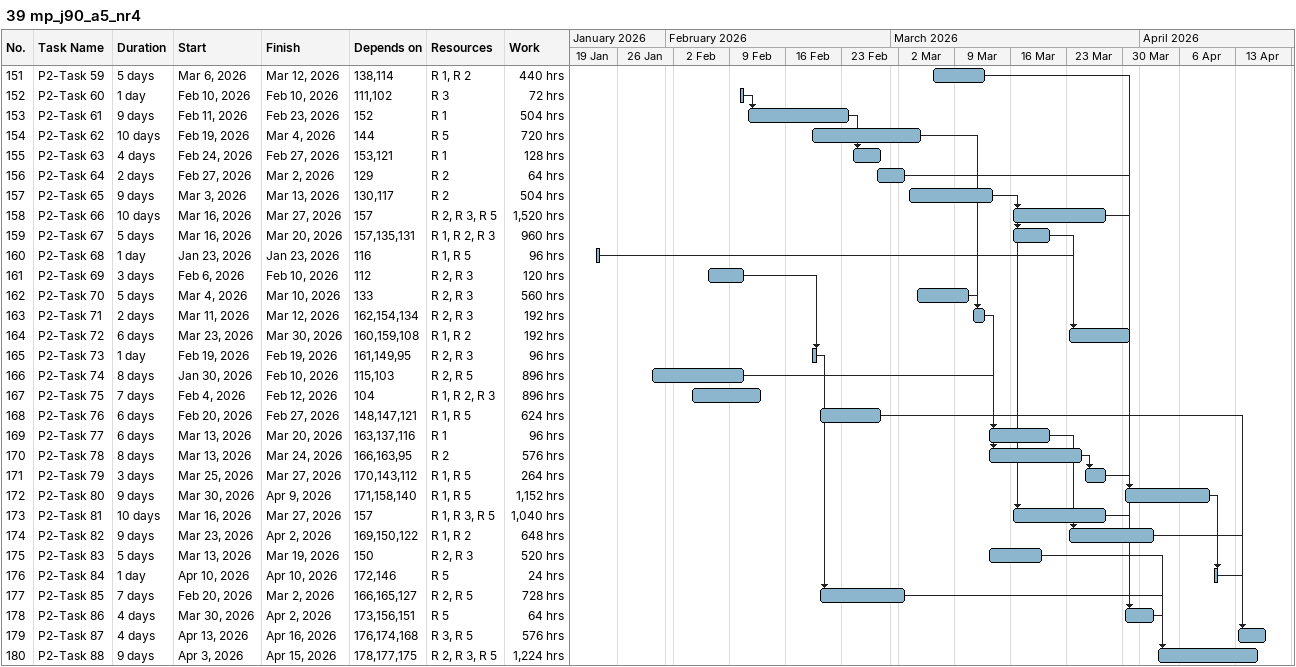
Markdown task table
39 mp_j90_a5_nr4

| ID | Task | Duration | Start | Finish | Predecessors | Resources | Work (h) |
|---|---|---|---|---|---|---|---|
| 151 | P2-Task 59 | 5d | 2026-03-06 | 2026-03-12 | 138, 114 | R 1, R 2 | 440 |
| 152 | P2-Task 60 | 1d | 2026-02-10 | 2026-02-10 | 111, 102 | R 3 | 72 |
| 153 | P2-Task 61 | 9d | 2026-02-11 | 2026-02-23 | 152 | R 1 | 504 |
| 154 | P2-Task 62 | 10d | 2026-02-19 | 2026-03-04 | 144 | R 5 | 720 |
| 155 | P2-Task 63 | 4d | 2026-02-24 | 2026-02-27 | 153, 121 | R 1 | 128 |
| 156 | P2-Task 64 | 2d | 2026-02-27 | 2026-03-02 | 129 | R 2 | 64 |
| 157 | P2-Task 65 | 9d | 2026-03-03 | 2026-03-13 | 130, 117 | R 2 | 504 |
| 158 | P2-Task 66 | 10d | 2026-03-16 | 2026-03-27 | 157 | R 2, R 3, R 5 | 1520 |
| 159 | P2-Task 67 | 5d | 2026-03-16 | 2026-03-20 | 157, 135, 131 | R 1, R 2, R 3 | 960 |
| 160 | P2-Task 68 | 1d | 2026-01-23 | 2026-01-23 | 116 | R 1, R 5 | 96 |
| 161 | P2-Task 69 | 3d | 2026-02-06 | 2026-02-10 | 112 | R 2, R 3 | 120 |
| 162 | P2-Task 70 | 5d | 2026-03-04 | 2026-03-10 | 133 | R 2, R 3 | 560 |
| 163 | P2-Task 71 | 2d | 2026-03-11 | 2026-03-12 | 162, 154, 134 | R 2, R 3 | 192 |
| 164 | P2-Task 72 | 6d | 2026-03-23 | 2026-03-30 | 160, 159, 108 | R 1, R 2 | 192 |
| 165 | P2-Task 73 | 1d | 2026-02-19 | 2026-02-19 | 161, 149, 95 | R 2, R 3 | 96 |
| 166 | P2-Task 74 | 8d | 2026-01-30 | 2026-02-10 | 115, 103 | R 2, R 5 | 896 |
| 167 | P2-Task 75 | 7d | 2026-02-04 | 2026-02-12 | 104 | R 1, R 2, R 3 | 896 |
| 168 | P2-Task 76 | 6d | 2026-02-20 | 2026-02-27 | 148, 147, 121 | R 1, R 5 | 624 |
| 169 | P2-Task 77 | 6d | 2026-03-13 | 2026-03-20 | 163, 137, 116 | R 1 | 96 |
| 170 | P2-Task 78 | 8d | 2026-03-13 | 2026-03-24 | 166, 163, 95 | R 2 | 576 |
| 171 | P2-Task 79 | 3d | 2026-03-25 | 2026-03-27 | 170, 143, 112 | R 1, R 5 | 264 |
| 172 | P2-Task 80 | 9d | 2026-03-30 | 2026-04-09 | 171, 158, 140 | R 1, R 5 | 1152 |
| 173 | P2-Task 81 | 10d | 2026-03-16 | 2026-03-27 | 157 | R 1, R 3, R 5 | 1040 |
| 174 | P2-Task 82 | 9d | 2026-03-23 | 2026-04-02 | 169, 150, 122 | R 1, R 2 | 648 |
| 175 | P2-Task 83 | 5d | 2026-03-13 | 2026-03-19 | 150 | R 2, R 3 | 520 |
| 176 | P2-Task 84 | 1d | 2026-04-10 | 2026-04-10 | 172, 146 | R 5 | 24 |
| 177 | P2-Task 85 | 7d | 2026-02-20 | 2026-03-02 | 166, 165, 127 | R 2, R 5 | 728 |
| 178 | P2-Task 86 | 4d | 2026-03-30 | 2026-04-02 | 173, 156, 151 | R 5 | 64 |
| 179 | P2-Task 87 | 4d | 2026-04-13 | 2026-04-16 | 176, 174, 168 | R 3, R 5 | 576 |
| 180 | P2-Task 88 | 9d | 2026-04-03 | 2026-04-15 | 178, 177, 175 | R 2, R 3, R 5 | 1224 |
